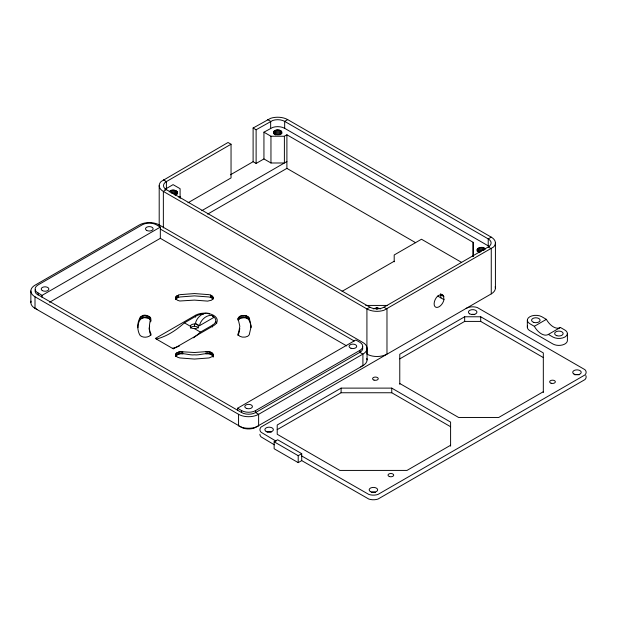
<?xml version="1.0" encoding="UTF-8"?>
<svg xmlns="http://www.w3.org/2000/svg" width="617" height="617" viewBox="0 0 617 617"><rect width="100%" height="100%" fill="white"/><g stroke="black" fill="none" stroke-linecap="round" stroke-linejoin="round"><path stroke-width="0.93" d="M473.146 256.171L473.146 242.319L286.897 134.791L284.391 136.241L270.956 136.241L263.937 132.185L263.937 158.931L256.117 163.451L253.109 161.716L230.465 174.788M440.931 297.903L440.43 293.8L443.461 295.551L443.962 299.654A7.088 4.095 -60 0 1 439.119 306.742A7.088 4.095 -60 0 1 434.275 305.245C433.165 300.587 438.448 292.034 443.461 295.551M199.461 325.73C200.494 320.161 206.664 314.176 212.557 315.619L213.497 317.624L199.461 325.73L195.45 323.416C196.484 317.84 202.654 311.863 208.546 313.305L209.248 314.13M137.923 327.72C138.015 322.005 140.159 316.482 146.599 317.832C148.52 318.071 151.458 319.467 150.61 321.843L150.61 317.832C139.056 308.145 134.591 327.265 140.221 335.571C142.666 337.607 146.376 337.646 149.144 336.25C149.977 335.733 150.741 334.969 150.803 333.936C148.25 328.568 149.838 323.2 150.61 317.832M149.646 326.077L149.067 328.622L150.61 335.401L150.61 333.087M175.56 297.834L176.315 296.199L179.763 294.671L194.448 293.561L209.124 294.671L211.67 295.52L213.328 297.834L211.67 300.155L207.659 301.111L194.448 300.109L179.763 301.003L177.218 300.155L175.56 297.834L175.56 299.384M175.56 354.775L176.315 353.14L179.763 351.613L194.448 352.508L207.659 351.505L211.67 352.461L213.328 354.775L212.572 356.418L209.124 357.945L194.448 359.055L179.763 357.945L177.218 357.096L175.56 354.775L175.56 356.325M273.562 131.722C273.277 135.57 280.095 135.748 281.784 132.994C282.077 129.154 275.251 128.968 273.562 131.722L273.562 133.619M238.085 318.68L239.743 316.367L242.288 315.518L246.592 315.842L249.237 317.832L251.173 326.308L249.237 334.784L247.772 336.25L245.227 337.098L242.288 337.098L239.743 336.25L238.278 334.784L239.828 326.308L238.085 318.68L238.085 320.223M239.828 328.622L238.278 335.401L238.278 333.087M485.348 249.253C483.412 244.88 472.923 249.029 479.108 252.014M169.274 191.933C171.218 187.56 181.699 191.71 175.513 194.694M213.135 296.993L213.135 299.307L211.67 297.834L209.124 296.993L194.448 295.875L179.763 296.993L177.218 297.834L175.752 299.307L175.752 296.993M213.135 356.248C208.6 350.926 200.178 355.708 194.448 354.821C188.709 355.708 180.295 350.926 175.752 356.248L175.752 353.934M250.965 327.72C250.656 323.262 249.492 317.084 243.761 317.716C241.748 317.786 239.373 318.279 238.278 320.146L238.278 317.832M187.992 202.785L231.043 177.927L231.043 144.231L228.035 142.488L161.106 181.529A14.183 8.191 0 0 0 163.358 191.417L163.358 227.928M373.262 308.87L376.948 307.644L380.635 308.87M360.775 366.907L362.688 365.472M164.824 189.712A9.887 5.707 0 0 1 166.389 188.532L173.084 184.637L180.102 188.694L180.102 198.358M253.109 161.716L253.109 128.02L270.585 118.325A14.183 8.191 0 0 1 287.699 119.621L491.263 237.152A14.183 8.191 0 0 1 493.523 247.031L384.036 310.243A14.183 8.191 0 0 1 366.922 308.94L163.358 191.417L166.389 189.658L369.953 307.189A9.887 5.707 0 0 0 383.944 307.189L488.232 246.977L491.263 248.728L491.263 293.885L261.145 426.979A9.209 5.314 0 0 0 261.145 432.293L275.984 441.116M231.043 144.231L166.389 181.583A9.887 5.707 0 0 0 166.389 189.658M253.109 128.02L256.117 129.755L272.729 120.469A9.887 5.707 0 0 1 284.668 121.372L488.232 238.902L491.263 237.152M263.937 132.185L272.729 127.418A9.887 5.707 0 0 1 284.668 128.321L488.232 245.851A9.887 5.707 0 0 1 489.343 246.615M287.699 119.621L284.668 121.372L284.668 128.321M178.853 197.17L180.102 196.453M160.327 227.095L156.317 224.773A9.887 5.707 0 0 0 142.326 224.773L38.015 284.969A9.926 5.73 0 0 0 36.434 291.887L42.049 295.373L160.327 227.095L160.327 238.324L346.685 345.921M201.798 210.675L286.897 161.538M49.545 302.284L160.327 238.324M207.636 214.138L286.897 168.372L415.657 242.712M206.14 313.212A12.764 7.365 0 0 0 195.45 315.31L155.337 338.463L173.385 348.89L213.497 325.73A12.764 7.365 0 0 0 207.775 313.397M156.34 339.042A70.909 40.938 -60 0 0 184.414 322.838L196.453 315.889A11.345 6.548 0 0 1 203.733 313.984M193.514 337.846A70.909 40.938 -60 0 0 200.463 332.1L212.495 325.151A11.345 6.548 0 0 0 212.495 315.889M342.096 291.317L394.194 261.238M369.953 307.189L366.922 308.94L366.922 354.096A14.183 8.191 0 0 0 386.975 354.096L386.975 308.94L383.944 307.189M237.56 410.228L237.56 408.253L355.839 339.967L359.873 342.304A9.887 5.707 0 0 1 359.873 350.379L359.873 352.346L255.585 412.557A9.887 5.707 0 0 1 241.602 412.557L36.434 293.854A9.926 5.73 0 0 1 35.439 289.512M237.56 408.253L241.602 410.59A9.887 5.707 0 0 0 255.585 410.59L359.873 350.379M366.845 358.462A14.183 8.191 0 0 1 362.912 365.673L254.258 428.075A11.322 6.532 0 0 1 242.936 428.075L35.007 308.361A14.183 8.191 0 0 1 31.066 301.15M450.595 446.176L450.595 422.09L391.749 388.116L341.101 388.116L277.21 425.005L277.21 434.268L339.836 470.424L406.996 470.416L450.595 445.25M543.322 392.559L543.322 352.932L480.712 316.776L464.663 316.776L399.77 354.243L399.77 384.345M277.21 429.64L341.101 392.751L391.749 392.751L450.595 426.725M399.77 358.878L464.663 321.411L480.712 321.411L543.322 357.559M301.721 460.606L298.212 462.634L274.141 448.744L274.133 441.795L277.65 439.767L301.713 453.657L301.721 460.606L368.827 499.068A9.178 5.298 0 0 0 377.997 499.068L584.924 379.602A9.178 5.298 0 0 0 585.834 375.583M298.212 462.634L298.204 455.693L301.713 453.657M534.33 326.308L546.361 319.359A13.705 7.913 60 0 0 560.406 327.465L564.917 330.072A8.507 4.913 0 0 1 564.917 337.021A8.507 4.913 0 0 1 552.886 337.021L548.366 334.414A13.705 7.913 60 0 1 534.33 326.308L529.818 323.701A8.507 4.913 0 0 1 529.818 316.752A8.507 4.913 0 0 1 541.849 316.752L546.361 319.359M548.366 334.414L560.406 327.465M543.322 391.71L498.729 417.462L458.616 417.462L399.77 383.489M466.159 308.377L468.102 307.521A9.178 5.298 0 0 1 477.273 307.521L584.924 369.668A9.178 5.298 0 0 1 584.924 374.966L377.997 494.433A9.178 5.298 0 0 1 368.827 494.433L301.721 455.978M190.437 327.851L190.437 326.308A4.011 2.314 0 0 1 194.448 323.994A4.011 2.314 0 0 1 198.458 326.308A4.011 2.314 0 0 1 194.448 328.622L191.609 328.198L190.437 326.308L184.414 322.838M263.937 158.931L270.956 162.988L284.391 162.988L284.391 136.241M365.75 305.43L387.615 305.43M267.647 119.621L270.655 121.364L270.662 128.313M461.477 262.333L421.473 239.234L394.194 254.983L394.194 261.816M440.931 294.903L443.962 296.654M437.723 296.044L443.962 299.654M163.358 179.832L166.389 181.583L166.389 188.532M160.327 229.061L354.173 340.977M194.448 328.622L200.463 332.1M35.007 296.785L238.563 414.308A14.183 8.191 0 0 0 258.623 414.308L362.912 354.096A14.183 8.191 0 0 0 362.912 342.52L159.348 224.989A14.183 8.191 0 0 0 139.295 224.989L35.007 285.201A14.183 8.191 0 0 0 35.007 296.785L35.007 308.361M274.133 441.795L298.204 455.693M274.318 444.788L261.145 436.929A9.209 5.314 0 0 1 259.911 434.268M35.231 308.153L37.143 309.595M567.409 333.542L567.409 340.491A8.507 4.913 0 0 1 562.156 345.034A8.507 4.913 0 0 1 552.886 343.97L529.818 330.65A8.507 4.913 0 0 1 527.62 325.907M527.327 320.231L527.327 327.18M495.42 242.936L495.42 288.1M488.232 245.851L488.232 238.902A9.887 5.707 0 0 1 488.232 246.977M484.245 248.15L484.245 250.047M483.366 247.756L483.366 250.602M482.34 247.517L482.34 250.355M481.237 247.432L481.237 251.219M480.712 316.776L480.712 321.411M480.134 247.517L480.134 252.253M479.108 247.756L479.108 252.5M478.229 248.15L478.229 251.937M477.55 248.659L477.55 251.497M477.126 249.253L477.126 251.142M473.146 242.319L473.146 256.649M464.663 316.776L464.663 321.411M391.749 388.116L391.749 392.751M376.948 307.644L376.948 309.533M367.061 348.304L367.061 359.888M362.912 365.673L362.912 354.096L359.873 352.346A9.887 5.707 0 0 0 362.434 346.831M341.101 388.116L341.101 392.751M286.897 134.791L286.897 168.372M281.784 131.722L281.784 133.619M281.36 131.136L281.36 133.974M280.681 130.627L280.681 134.413M279.802 130.233L279.802 134.969M278.776 129.986L278.776 134.722M277.673 129.902L277.673 134.645M276.57 129.986L276.57 134.722M275.544 130.233L275.544 134.969M274.665 130.627L274.665 134.413M273.987 131.136L273.987 133.974M270.956 136.241L270.956 162.988M256.117 129.755L256.117 163.451M255.585 410.59L255.585 412.557L258.623 414.308L258.623 425.884A14.183 8.191 0 0 1 238.563 425.884L238.563 414.308M248.674 317.038L248.674 319.359M247.772 316.367L247.772 318.68M246.592 315.842L246.592 318.156M245.227 315.518L245.227 317.832M243.761 315.403L243.761 317.716M242.288 315.518L242.288 317.832M241.602 410.59L241.602 412.557M240.923 315.842L240.923 318.156M239.743 316.367L239.743 318.68M238.848 317.038L238.848 319.359M238.085 333.936L238.085 335.478M213.135 353.934L213.135 357.174M212.572 296.199L212.572 298.512M212.572 353.14L212.572 355.454M212.495 325.151L212.495 327.002M211.67 295.52L211.67 297.834M211.67 352.461L211.67 354.775M210.497 295.003L210.497 297.317M210.497 351.945L210.497 354.258M209.124 351.613L209.124 353.934M207.659 351.505L207.659 353.819M206.186 351.613L206.186 353.934M195.45 315.31L195.45 317.161M194.448 323.994L194.448 326.308A4.011 2.314 0 0 0 190.568 328.02M182.701 351.613L182.701 353.934M181.228 351.505L181.228 353.819M179.763 351.613L179.763 353.934M178.398 295.003L178.398 297.317M178.398 351.945L178.398 354.258M177.495 191.933L177.495 193.831M177.218 295.52L177.218 297.834M177.218 352.461L177.218 354.775M177.071 191.339L177.071 194.185M176.393 190.83L176.393 194.625M176.315 296.199L176.315 298.512M176.315 353.14L176.315 355.454M175.513 190.445L175.513 195.18M174.488 190.198L174.488 194.933M173.385 190.113L173.385 193.908M172.282 190.198L172.282 193.044M171.256 190.445L171.256 193.283M159.201 185.624L159.201 225.976M150.803 318.68L150.803 320.994M150.803 333.936L150.803 335.478M150.047 317.038L150.047 319.359M149.144 316.367L149.144 318.68M147.964 315.842L147.964 318.156M146.599 315.518L146.599 317.832M145.134 315.403L145.134 317.716M143.661 315.518L143.661 317.832M142.296 315.842L142.296 318.156M141.123 316.367L141.123 318.68M140.221 317.038L140.221 319.359M42.049 295.373L42.049 297.348M38.038 293.06L38.038 295.026M30.85 290.993L30.85 302.569M495.204 286.674A14.183 8.191 0 0 1 491.263 293.885M215.526 321.465A12.764 7.365 0 0 1 216.798 323.246M179.331 346.029A70.909 40.938 -60 0 1 172.382 348.304M194.448 326.308A4.011 2.314 0 0 1 198.319 328.02M574.851 374.827A4.257 2.453 0 0 1 579.101 374.827M471.589 314.369A4.257 2.453 0 0 1 474.812 314.616M266.999 432.139A4.257 2.453 0 0 1 271.249 432.139M371.287 492.351A4.257 2.453 0 0 1 375.537 492.351M556.773 335.671A4.257 2.453 0 0 0 563.151 333.542A4.257 2.453 0 0 0 556.773 331.422A4.257 2.453 0 0 0 556.773 335.671M533.705 322.359A4.257 2.453 0 0 0 540.091 320.231A4.257 2.453 0 0 0 533.705 318.102A4.257 2.453 0 0 0 533.705 322.359M42.326 290.584A3.825 2.213 0 0 0 48.728 289.597A3.825 2.213 0 0 0 44.038 286.89A3.825 2.213 0 0 0 42.326 290.584M146.615 230.38A3.825 2.213 0 0 0 153.016 229.385A3.825 2.213 0 0 0 148.327 226.678A3.825 2.213 0 0 0 146.615 230.38M350.965 348.25A3.825 2.213 0 0 0 356.711 346.338A3.825 2.213 0 0 0 350.965 344.425A3.825 2.213 0 0 0 350.965 348.25M246.677 408.462A3.825 2.213 0 0 0 252.422 406.549A3.825 2.213 0 0 0 246.677 404.636A3.825 2.213 0 0 0 246.677 408.462M389.443 476.555A2.838 1.635 0 0 0 393.7 475.144A2.838 1.635 0 0 0 389.443 473.725A2.838 1.635 0 0 0 389.443 476.555M551.089 383.234A2.838 1.635 0 0 0 555.346 381.815A2.838 1.635 0 0 0 551.089 380.396A2.838 1.635 0 0 0 551.089 383.234M374.002 380.103A2.838 1.635 0 0 0 378.252 378.691A2.838 1.635 0 0 0 374.002 377.272A2.838 1.635 0 0 0 374.002 380.103M266.112 431.376A4.257 2.453 0 0 0 273.231 430.273A4.257 2.453 0 0 0 268.025 427.265A4.257 2.453 0 0 0 266.112 431.376M370.401 491.579A4.257 2.453 0 0 0 377.519 490.484A4.257 2.453 0 0 0 372.313 487.476A4.257 2.453 0 0 0 370.401 491.579M469.676 313.845A4.257 2.453 0 0 0 476.794 312.742A4.257 2.453 0 0 0 471.589 309.734A4.257 2.453 0 0 0 469.676 313.845M573.964 374.056A4.257 2.453 0 0 0 581.083 372.953A4.257 2.453 0 0 0 575.877 369.945A4.257 2.453 0 0 0 573.964 374.056"/></g></svg>
